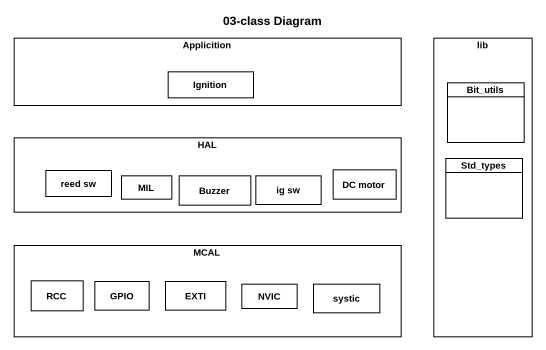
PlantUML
@startuml
title 03-class Diagram
hide circle
hide empty members
rectangle Applicition {
  class Ignition
}
rectangle lib {
  class Bit_utils
  class Std_types
}
rectangle HAL {
  class "reed sw" as reed_sw
  class MIL
  class Buzzer
  class "ig sw" as ig_sw
  class "DC motor" as DC_motor
}
rectangle MCAL {
  class RCC
  class GPIO
  class EXTI
  class NVIC
  class systic
}
@enduml
